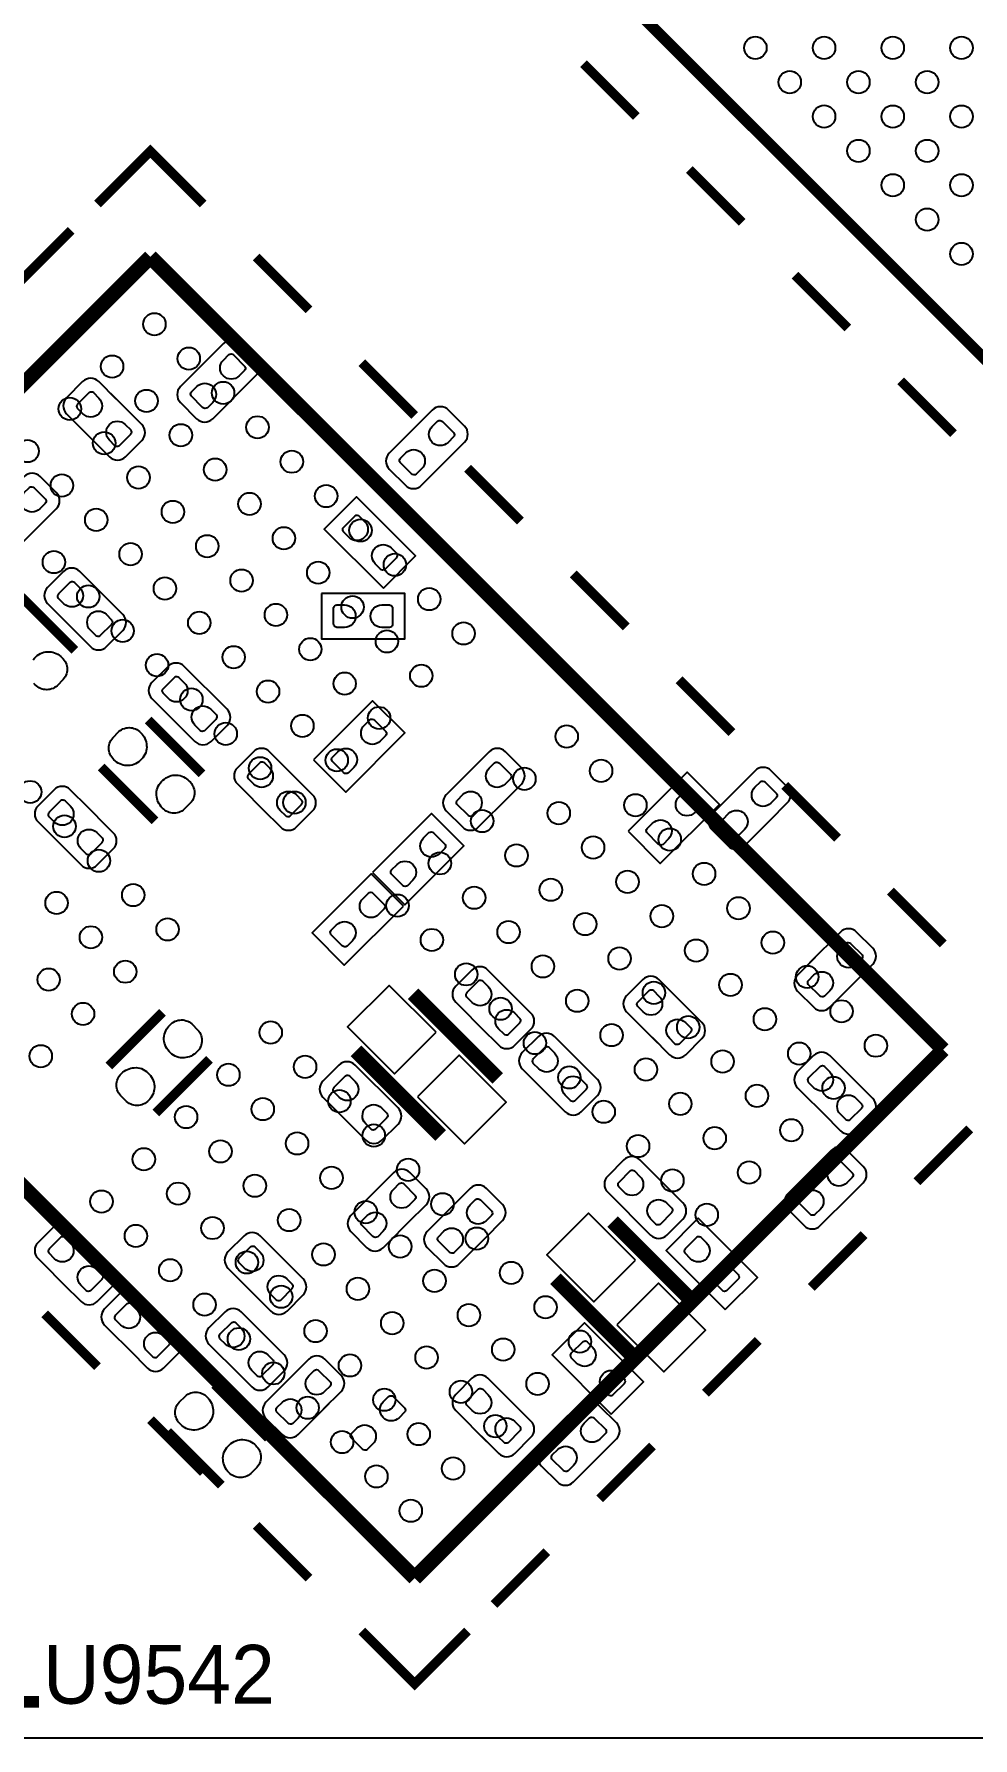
# Model space of a CAD drawing. Extents: x 0 to 69.8, y 0 to 65.
# Drawn here: x 10.96 to 23.52, y 0 to 22.8 of the extents above; entities that cross this region are included whole.
import ezdxf

# ---------------------------------------------------------------- set-up
doc = ezdxf.new("R2010")
doc.units = 0
for name, color, linetype in [('BG_OUTLINE', 254, 'CONTINUOUS'), ('PG_SILKSCREEN_BOTTOM', 12, 'CONTINUOUS'), ('PG_SILKSCREEN_TOP', 254, 'CONTINUOUS'), ('PIN_BOTTOM', 1, 'CONTINUOUS'), ('PIN_TOP', 110, 'CONTINUOUS')]:
    doc.layers.add(name, color=color, linetype=linetype)

msp = doc.modelspace()

# ---------------------------------------------------------------- linework, layer by layer
at = {"layer": 'BG_OUTLINE'}
msp.add_lwpolyline([(2.999994, 0), (51.999998, 0, 0.414213), (54.999992, 2.999994), (54.999992, 62.000003, 0.414213), (51.999998, 64.999997), (2.999994, 64.999997, 0.414213), (0, 62.000003), (0, 2.999994, 0.414212)], format="xyb", close=True, dxfattribs=at)
at = {"layer": 'PG_SILKSCREEN_BOTTOM'}
for points in [[(13.148691, 18.314035), (12.915214, 18.080533, 0.414179), (12.915214, 17.865014), (13.130809, 17.64952, 0.414116), (13.346303, 17.64952), (13.921003, 18.224221, 0.414359), (13.921003, 18.439816), (13.70551, 18.655335, 0.414192), (13.489991, 18.655335), (13.076911, 18.242229)], [(12.055907, 17.913629), (11.822405, 18.147132, 0.414079), (11.606911, 18.147132), (11.391392, 17.931638, 0.414246), (11.391392, 17.716119), (11.966092, 17.141317, 0.414229), (12.181611, 17.141317), (12.397105, 17.356836, 0.41443), (12.397105, 17.572431), (11.983999, 17.985537)], [(15.942691, 17.425035), (15.709214, 17.191533, 0.414212), (15.709214, 16.976014), (15.924708, 16.760419, 0.414195), (16.140303, 16.760419), (16.715003, 17.335221, 0.414142), (16.715003, 17.550714), (16.49951, 17.766233, 0.414482), (16.283889, 17.766233), (15.870911, 17.353128)], [(11.020501, 16.212414), (11.254003, 16.445916, 0.414231), (11.254003, 16.661435), (11.038408, 16.876928, 0.414206), (10.822889, 16.876928), (10.248214, 16.302228, 0.414308), (10.248214, 16.086633), (10.463708, 15.871114, 0.414102), (10.679201, 15.871114), (11.092307, 16.284219)], [(11.478311, 14.834819), (11.711813, 14.601317, 0.41416), (11.927307, 14.601317), (12.1428, 14.816836, 0.414377), (12.1428, 15.032431), (11.5681, 15.607132, 0.414102), (11.352606, 15.607132), (11.137113, 15.391638, 0.414529), (11.137113, 15.176017), (11.550193, 14.763013)], [(12.875311, 13.564819), (13.108813, 13.331317, 0.41416), (13.324307, 13.331317), (13.5398, 13.546836, 0.414377), (13.5398, 13.762431), (12.9651, 14.337132, 0.414102), (12.749606, 14.337132), (12.534113, 14.121638, 0.414529), (12.534113, 13.906017), (12.947193, 13.493013)], [(14.018311, 12.421921), (14.251813, 12.188419, 0.414279), (14.467307, 12.188419), (14.6828, 12.403938, 0.414174), (14.6828, 12.619431), (14.1081, 13.194132, 0.414167), (13.892606, 13.194132), (13.677011, 12.978638, 0.41418), (13.677011, 12.763119), (14.090091, 12.350013)], [(17.243501, 12.529414), (17.477003, 12.762916, 0.414218), (17.477003, 12.978435), (17.26151, 13.19403, 0.414047), (17.045991, 13.19403), (16.471214, 12.619228, 0.414136), (16.471214, 12.403734), (16.686708, 12.188215, 0.414445), (16.902303, 12.188215), (17.315409, 12.601321)], [(20.799501, 12.275414), (21.033003, 12.508916, 0.414232), (21.033003, 12.724435), (20.81751, 12.939928, 0.414199), (20.601991, 12.939928), (20.027214, 12.365228, 0.414122), (20.027214, 12.149734), (20.242708, 11.934215, 0.414478), (20.458303, 11.934215), (20.871409, 12.347321)], [(11.674907, 12.452629), (11.441405, 12.686132, 0.414099), (11.225911, 12.686132), (11.010392, 12.470638, 0.414422), (11.010392, 12.255017), (11.585092, 11.680317, 0.414393), (11.800713, 11.680317), (12.016207, 11.895836, 0.41407), (12.016207, 12.11133), (11.603101, 12.524435)], [(21.403793, 10.440035), (21.17029, 10.206533, 0.414395), (21.17029, 9.991014), (21.385809, 9.77552, 0.414156), (21.601303, 9.77552), (22.176003, 10.350221, 0.414282), (22.176003, 10.565816), (21.96051, 10.781335, 0.414152), (21.744991, 10.781335), (21.331911, 10.368229)], [(16.939311, 9.500819), (17.172813, 9.267317, 0.414174), (17.388307, 9.267317), (17.6038, 9.482836, 0.414161), (17.6038, 9.69833), (17.0291, 10.273132, 0.414088), (16.813606, 10.273132), (16.598113, 10.057638, 0.414562), (16.598113, 9.842017), (17.011193, 9.428937)], [(19.225311, 9.373819), (19.458813, 9.140317, 0.414173), (19.674307, 9.140317), (19.8898, 9.355938, 0.414168), (19.8898, 9.571431), (19.3151, 10.146132, 0.414274), (19.099505, 10.146132), (18.884011, 9.930638, 0.414186), (18.884011, 9.715119), (19.297091, 9.302013)], [(18.151907, 9.150629), (17.918405, 9.384132, 0.414132), (17.702911, 9.384132), (17.487392, 9.168638, 0.414371), (17.487392, 8.953017), (18.062092, 8.378317, 0.414176), (18.277611, 8.378317), (18.493105, 8.593836, 0.41449), (18.493105, 8.809431), (18.079999, 9.222435)], [(21.511311, 8.357819), (21.744813, 8.124317, 0.414141), (21.960307, 8.124317), (22.1758, 8.339836, 0.414358), (22.1758, 8.555431), (21.6011, 9.130132, 0.414121), (21.385606, 9.130132), (21.170113, 8.914638, 0.414364), (21.170113, 8.699119), (21.583091, 8.286013)], [(15.161311, 8.230819), (15.394813, 7.997317, 0.414128), (15.610307, 7.997317), (15.8258, 8.212836, 0.414345), (15.8258, 8.428431), (15.2511, 9.003132, 0.414134), (15.035606, 9.003132), (14.820113, 8.787638, 0.414562), (14.820113, 8.572017), (15.233193, 8.159013)], [(19.294907, 7.499629), (19.061405, 7.733132, 0.41406), (18.845911, 7.733132), (18.630392, 7.517638, 0.414411), (18.630392, 7.302017), (19.205092, 6.727317, 0.414432), (19.420713, 6.727317), (19.636207, 6.942836, 0.414081), (19.636207, 7.15833), (19.223101, 7.571435)], [(21.8154, 7.195414), (22.048902, 7.428814, 0.414541), (22.048902, 7.644435), (21.833408, 7.859928, 0.414185), (21.617889, 7.859928), (21.043214, 7.285228, 0.414366), (21.043214, 7.069633), (21.258708, 6.854114, 0.414123), (21.474201, 6.854114), (21.887307, 7.267219)], [(15.966592, 6.899377), (16.200095, 7.132879, 0.414232), (16.200095, 7.348398), (15.984601, 7.563891, 0.414199), (15.769082, 7.563891), (15.194305, 6.989191, 0.414122), (15.194305, 6.773697), (15.409799, 6.558178, 0.414478), (15.625394, 6.558178), (16.0385, 6.971284)], [(16.989501, 6.687414), (17.222902, 6.920916, 0.414369), (17.222902, 7.136435), (17.007408, 7.351928, 0.414206), (16.791889, 7.351928), (16.217214, 6.777228, 0.41417), (16.217214, 6.561734), (16.432708, 6.346215, 0.414286), (16.648201, 6.346215), (17.061307, 6.759219)], [(11.351311, 6.071819), (11.584813, 5.838419, 0.414331), (11.800307, 5.838419), (12.0158, 6.053938, 0.414226), (12.0158, 6.269431), (11.4411, 6.844132, 0.414115), (11.225606, 6.844132), (11.010113, 6.628638, 0.414313), (11.010113, 6.413119), (11.423091, 6.000013)], [(14.214907, 6.483629), (13.981405, 6.717132, 0.414177), (13.765911, 6.717132), (13.550392, 6.501536, 0.414195), (13.550392, 6.286017), (14.125092, 5.711317, 0.414316), (14.340713, 5.711317), (14.556207, 5.926836, 0.414114), (14.556207, 6.14233), (14.143101, 6.555435)], [(12.240311, 5.182819), (12.473813, 4.949317, 0.414128), (12.689307, 4.949317), (12.9048, 5.164836, 0.414345), (12.9048, 5.380431), (12.3301, 5.955132, 0.414134), (12.114606, 5.955132), (11.899113, 5.739638, 0.414562), (11.899113, 5.524017), (12.312193, 5.111013)], [(13.637311, 4.928819), (13.870813, 4.695317, 0.414095), (14.086307, 4.695317), (14.3018, 4.910938, 0.414128), (14.3018, 5.126431), (13.7271, 5.701132, 0.414351), (13.511505, 5.701132), (13.296011, 5.485638, 0.414226), (13.296011, 5.270119), (13.709091, 4.857013)], [(14.830501, 4.401414), (15.064003, 4.634916, 0.414166), (15.064003, 4.850435), (14.84851, 5.065928, 0.414391), (14.632889, 5.065928), (14.058214, 4.491228, 0.414189), (14.058214, 4.275734), (14.273708, 4.060215, 0.414286), (14.489201, 4.060215), (14.902307, 4.473219)], [(16.939311, 4.039819), (17.172813, 3.806317, 0.414127), (17.388307, 3.806317), (17.603902, 4.021836, 0.414168), (17.603902, 4.237431), (17.0291, 4.812132, 0.414136), (16.813606, 4.812132), (16.598113, 4.596638, 0.41437), (16.598113, 4.381119), (17.011193, 3.968013)], [(17.974793, 4.090035), (17.74129, 3.856533, 0.414317), (17.74129, 3.641014), (17.956809, 3.42552, 0.414116), (18.172303, 3.42552), (18.747003, 4.000221, 0.414359), (18.747003, 4.215816), (18.53151, 4.431335, 0.414192), (18.315991, 4.431335), (17.902911, 4.018229)]]:
    msp.add_lwpolyline(points, format="xyb", dxfattribs=at)
for points in [[(15.629712, 15.382519), (16.060699, 15.813634), (15.270505, 16.603828), (14.839391, 16.172815), (15.629712, 15.382519)], [(14.799996, 15.313127), (14.799996, 14.703527), (15.917596, 14.703527), (15.917596, 15.313127), (14.799996, 15.313127)], [(14.694205, 13.086537), (15.125294, 12.655525), (15.915513, 13.445719), (15.4845, 13.876833), (14.694205, 13.086537)], [(18.903391, 12.130634), (19.334505, 11.699621), (20.124699, 12.489815), (19.693712, 12.920929), (18.903391, 12.130634)], [(15.4845, 11.577828), (15.915589, 11.146815), (16.70591, 11.937035), (16.274796, 12.368124), (15.4845, 11.577828)], [(15.897504, 11.128832), (15.466492, 11.559921), (14.676196, 10.769625), (15.10731, 10.338613), (15.897504, 11.128832)], [(20.201712, 5.730519), (20.632801, 6.161634), (19.842505, 6.951929), (19.411391, 6.520815), (20.201712, 5.730519)], [(18.677712, 4.333519), (19.108801, 4.764634), (18.318505, 5.554929), (17.887391, 5.123815), (18.677712, 4.333519)]]:
    msp.add_lwpolyline(points, dxfattribs=at)
for points, const_width in [([(11.50079, 14.55133), (10.782402, 15.269718)], 0.127), ([(13.20259, 12.90033), (12.484202, 13.618718)], 0.127), ([(11.855602, 12.990119), (12.573991, 12.271731)], 0.127), ([(16.028289, 9.955733), (17.159605, 8.824417)], 0.2), ([(12.675591, 9.707118), (11.957202, 8.98873)], 0.127), ([(12.585802, 8.360131), (13.30419, 9.078519)], 0.127), ([(15.264613, 9.192133), (16.396005, 8.060715)], 0.2), ([(18.695289, 6.907733), (19.826605, 5.776417)], 0.2), ([(17.931613, 6.144031), (19.062903, 5.012715)], 0.2), ([(14.09159, 4.01033), (13.373202, 4.728718)], 0.127), ([(12.744602, 4.100119), (13.462991, 3.381731)], 0.127)]:
    msp.add_lwpolyline(points, dxfattribs=dict(at, const_width=const_width))
at = {"layer": 'PG_SILKSCREEN_TOP'}
for points, const_width in [([(27.499996, 14.622094), (11.236503, 30.885511)], 0.150089), ([(19.014694, 21.693099), (18.307609, 22.400209)], 0.127), ([(11.806199, 20.522616), (12.51331, 21.229726), (13.220395, 20.522616)], 0.127), ([(20.42889, 20.278903), (19.721805, 20.985988)], 0.127), ([(11.452708, 20.169124), (10.745597, 19.462013)], 0.127), ([(5.442204, 12.744425), (12.51331, 19.815531)], 0.199898), ([(12.51331, 19.815531), (23.119994, 9.208719)], 0.199898), ([(13.927506, 19.815531), (14.634591, 19.10842)], 0.127), ([(21.843111, 18.864707), (21.136, 19.571792)], 0.127), ([(15.341702, 18.401335), (16.048812, 17.694224)], 0.127), ([(23.257307, 17.450511), (22.550196, 18.157596)], 0.127), ([(16.755897, 16.987114), (17.463008, 16.279927)], 0.127), ([(18.170093, 15.572918), (18.877407, 14.865629)], 0.127), ([(19.584492, 14.158519), (20.291603, 13.451332)], 0.127), ([(16.04899, 2.137715), (5.442204, 12.744425)], 0.199898), ([(20.998713, 12.744221), (21.705799, 12.037238)], 0.127), ([(22.413011, 11.330026), (23.119994, 10.622915)], 0.127), ([(23.119994, 9.208719), (16.04899, 2.137715)], 0.199898), ([(23.473689, 8.148218), (22.766604, 7.441032)], 0.127), ([(22.059494, 6.733921), (21.352408, 6.026836)], 0.127), ([(11.099292, 5.673217), (11.806403, 4.966132)], 0.127), ([(20.645298, 5.319725), (19.938009, 4.612513)], 0.127), ([(12.513513, 4.259021), (13.220598, 3.551936)], 0.127), ([(19.230899, 3.905326), (18.523814, 3.198216)], 0.127), ([(13.927709, 2.844825), (14.634794, 2.137715)], 0.127), ([(17.816703, 2.49113), (17.109592, 1.78402)], 0.127), ([(16.756101, 1.43063), (16.04899, 0.723519), (15.341905, 1.43063)], 0.127), ([(11.0236, 0.4826), (8.2296, 0.4826), (7.8994, 0.8128)], 0.1524)]:
    msp.add_lwpolyline(points, dxfattribs=dict(at, const_width=const_width))
at = {"layer": 'PIN_BOTTOM'}
for points in [[(13.488899, 18.435472), (13.560755, 18.507304, -0.376089), (13.625068, 18.503062), (13.777747, 18.350408, -0.366021), (13.772998, 18.295061), (13.701166, 18.223205, -0.999197)], [(11.611254, 17.715027), (11.539423, 17.786883, -0.376089), (11.543665, 17.851196), (11.696319, 18.003876, -0.366021), (11.751666, 17.999126), (11.823522, 17.927295, -0.999197)], [(13.347319, 17.869357), (13.275462, 17.797526, -0.376089), (13.21115, 17.801768), (13.05847, 17.954422, -0.366021), (13.06322, 18.009768), (13.135051, 18.081625, -0.999197)], [(12.17737, 17.573447), (12.249201, 17.501591, -0.376089), (12.244959, 17.437278), (12.092305, 17.284598, -0.366021), (12.036958, 17.289348), (11.965102, 17.361179, -0.999197)], [(16.282899, 17.546371), (16.354755, 17.618202, -0.376089), (16.419068, 17.61396), (16.571747, 17.461306, -0.366021), (16.566998, 17.40596), (16.495166, 17.334103, -0.999197)], [(16.141319, 16.980256), (16.069462, 16.908424, -0.376089), (16.00515, 16.912666), (15.85247, 17.06532, -0.366021), (15.85722, 17.120667), (15.929051, 17.192523, -0.999197)], [(10.821899, 16.657091), (10.893755, 16.728923, -0.376089), (10.958068, 16.724681), (11.110747, 16.572027, -0.366021), (11.105998, 16.51668), (11.034166, 16.444824, -0.999197)], [(15.167051, 16.064027), (15.09522, 16.135883, -0.376089), (15.099462, 16.200196), (15.252116, 16.352876, -0.366021), (15.307462, 16.348126), (15.379319, 16.276295, -0.999197)], [(15.733166, 15.922447), (15.804998, 15.850591, -0.376089), (15.800756, 15.786278), (15.648102, 15.633598, -0.366021), (15.592755, 15.638348), (15.520899, 15.710179, -0.999197)], [(11.356848, 15.175027), (11.285017, 15.246883, -0.376089), (11.289259, 15.311196), (11.441913, 15.463876, -0.366021), (11.497259, 15.459126), (11.569116, 15.387295, -0.999197)], [(11.922963, 15.033447), (11.994794, 14.961591, -0.376089), (11.990553, 14.897278), (11.837899, 14.744598, -0.366021), (11.782552, 14.749348), (11.710695, 14.821179, -0.999197)], [(15.108606, 14.858238), (15.007006, 14.858238, -0.376179), (14.964512, 14.906727), (14.964512, 15.122627, -0.366061), (15.007006, 15.158415), (15.108606, 15.158415, -0.999182)], [(15.608986, 15.158415), (15.710586, 15.158415, -0.376179), (15.75308, 15.109927), (15.75308, 14.894027, -0.366061), (15.710586, 14.858238), (15.608986, 14.858238, -0.999182)], [(12.753848, 13.905027), (12.682017, 13.976883, -0.376089), (12.686259, 14.041196), (12.838913, 14.193876, -0.366021), (12.894259, 14.189126), (12.966116, 14.117295, -0.999197)], [(13.319963, 13.763447), (13.391794, 13.691591, -0.376089), (13.387553, 13.627278), (13.234899, 13.474598, -0.366021), (13.179552, 13.479348), (13.107695, 13.551179, -0.999197)], [(15.375687, 13.549173), (15.447543, 13.621004, -0.376089), (15.511856, 13.616762), (15.664536, 13.464108, -0.366021), (15.659786, 13.408762), (15.587955, 13.336905, -0.999197)], [(15.234107, 12.983058), (15.162251, 12.911226, -0.376089), (15.097938, 12.915468), (14.945258, 13.068122, -0.366021), (14.950008, 13.123469), (15.021839, 13.195325, -0.999197)], [(13.896848, 12.762103), (13.825017, 12.83396, -0.376089), (13.829259, 12.898272), (13.981913, 13.050952, -0.366021), (14.037259, 13.046202), (14.109116, 12.974371, -0.999197)], [(17.044899, 12.974193), (17.116755, 13.046024, -0.376089), (17.181068, 13.041782), (17.333747, 12.889128, -0.366021), (17.328998, 12.833782), (17.257166, 12.761925, -0.999197)], [(20.600899, 12.720091), (20.672755, 12.791923, -0.376089), (20.737068, 12.787681), (20.889747, 12.635027, -0.366021), (20.884998, 12.57968), (20.813166, 12.507824, -0.999197)], [(11.230254, 12.254027), (11.158423, 12.325883, -0.376089), (11.162665, 12.390196), (11.315319, 12.542876, -0.366021), (11.370666, 12.538126), (11.442522, 12.466295, -0.999197)], [(14.462963, 12.620523), (14.534794, 12.548667, -0.376089), (14.530553, 12.484354), (14.377899, 12.331675, -0.366021), (14.322552, 12.336424), (14.250695, 12.408256, -0.999197)], [(16.903319, 12.408078), (16.831462, 12.336247, -0.376089), (16.76715, 12.340488), (16.61447, 12.493142, -0.366021), (16.61922, 12.548489), (16.691051, 12.620346, -0.999197)], [(19.584899, 12.593295), (19.656755, 12.665126, -0.376089), (19.721068, 12.660884), (19.873747, 12.50823, -0.366021), (19.868998, 12.452883), (19.797166, 12.381027, -0.999197)], [(20.459319, 12.153976), (20.387462, 12.082145, -0.376089), (20.32315, 12.086387), (20.17047, 12.239041, -0.366021), (20.17522, 12.294387), (20.247051, 12.366244, -0.999197)], [(11.79637, 12.112447), (11.868201, 12.040591, -0.376089), (11.863959, 11.976278), (11.711305, 11.823598, -0.366021), (11.655958, 11.828348), (11.584102, 11.900179, -0.999197)], [(16.165982, 12.040489), (16.237839, 12.11232, -0.376089), (16.302152, 12.108078), (16.454831, 11.955424, -0.366021), (16.450081, 11.900078), (16.37825, 11.828221, -0.999197)], [(19.443319, 12.027179), (19.371462, 11.955348, -0.376089), (19.30715, 11.95959), (19.15447, 12.112244, -0.366021), (19.15922, 12.167591), (19.231051, 12.239447, -0.999197)], [(16.024403, 11.474374), (15.952546, 11.402543, -0.376089), (15.888233, 11.406784), (15.735554, 11.559438, -0.366021), (15.740304, 11.614785), (15.812135, 11.686642, -0.999197)], [(15.357704, 11.232286), (15.42956, 11.304118, -0.376089), (15.493873, 11.299876), (15.646552, 11.147222, -0.366021), (15.641803, 11.091875), (15.569971, 11.020019, -0.999197)], [(15.216124, 10.666171), (15.144267, 10.59434, -0.376089), (15.079955, 10.598582), (14.927275, 10.751236, -0.366021), (14.932025, 10.806582), (15.003856, 10.878439, -0.999197)], [(21.744, 10.561472), (21.815857, 10.633304, -0.376089), (21.88017, 10.629062), (22.032849, 10.476408, -0.366021), (22.028099, 10.421061), (21.956268, 10.349205, -0.999197)], [(16.817848, 9.841027), (16.746017, 9.912883, -0.376089), (16.750259, 9.977196), (16.902913, 10.129876, -0.366021), (16.958259, 10.125126), (17.030116, 10.053295, -0.999197)], [(21.602421, 9.995357), (21.530564, 9.923526, -0.376089), (21.466251, 9.927768), (21.313572, 10.080422, -0.366021), (21.318322, 10.135768), (21.390153, 10.207625, -0.999197)], [(19.103848, 9.714027), (19.032017, 9.785883, -0.376089), (19.036259, 9.850196), (19.188913, 10.002876, -0.366021), (19.244259, 9.998126), (19.316116, 9.926295, -0.999197)], [(17.383963, 9.699447), (17.455794, 9.627591, -0.376089), (17.451553, 9.563278), (17.298899, 9.410598, -0.366021), (17.243552, 9.415348), (17.171695, 9.487179, -0.999197)], [(19.669963, 9.572447), (19.741794, 9.500591, -0.376089), (19.737553, 9.436278), (19.584899, 9.283598, -0.366021), (19.529552, 9.288348), (19.457695, 9.360179, -0.999197)], [(17.707254, 8.952027), (17.635423, 9.023883, -0.376089), (17.639665, 9.088196), (17.792319, 9.240876, -0.366021), (17.847666, 9.236126), (17.919522, 9.164295, -0.999197)], [(21.389848, 8.698027), (21.318017, 8.769883, -0.376089), (21.322259, 8.834196), (21.474913, 8.986876, -0.366021), (21.530259, 8.982126), (21.602116, 8.910295, -0.999197)], [(15.039848, 8.571027), (14.968017, 8.642883, -0.376089), (14.972259, 8.707196), (15.124913, 8.859876, -0.366021), (15.180259, 8.855126), (15.252116, 8.783295, -0.999197)], [(18.27337, 8.810447), (18.345201, 8.738591, -0.376089), (18.340959, 8.674278), (18.188305, 8.521598, -0.366021), (18.132958, 8.526348), (18.061102, 8.598179, -0.999197)], [(15.605963, 8.429447), (15.677794, 8.357591, -0.376089), (15.673553, 8.293278), (15.520899, 8.140598, -0.366021), (15.465552, 8.145348), (15.393695, 8.217179, -0.999197)], [(21.955963, 8.556447), (22.027794, 8.484591, -0.376089), (22.023553, 8.420278), (21.870899, 8.267598, -0.366021), (21.815552, 8.272348), (21.743695, 8.344179, -0.999197)], [(18.850254, 7.301027), (18.778423, 7.372883, -0.376089), (18.782665, 7.437196), (18.935319, 7.589876, -0.366021), (18.990666, 7.585126), (19.062522, 7.513295, -0.999197)], [(21.616797, 7.640091), (21.688654, 7.711923, -0.376089), (21.752966, 7.707681), (21.905646, 7.555027, -0.366021), (21.900896, 7.49968), (21.829065, 7.427824, -0.999197)], [(15.76799, 7.344054), (15.839846, 7.415886, -0.376089), (15.904159, 7.411644), (16.056839, 7.25899, -0.366021), (16.052089, 7.203643), (15.980258, 7.131787, -0.999197)], [(21.475217, 7.073976), (21.403361, 7.002145, -0.376089), (21.339048, 7.006387), (21.186369, 7.159041, -0.366021), (21.191118, 7.214387), (21.26295, 7.286244, -0.999197)], [(16.790797, 7.132091), (16.862654, 7.203923, -0.376089), (16.926966, 7.199681), (17.079646, 7.047027, -0.366021), (17.074896, 6.99168), (17.003065, 6.919824, -0.999197)], [(19.41637, 7.159447), (19.488201, 7.087591, -0.376089), (19.483959, 7.023278), (19.331305, 6.870598, -0.366021), (19.275958, 6.875348), (19.204102, 6.947179, -0.999197)], [(15.62641, 6.777939), (15.554554, 6.706108, -0.376089), (15.490241, 6.71035), (15.337561, 6.863004, -0.366021), (15.342311, 6.91835), (15.414142, 6.990207, -0.999197)], [(11.229848, 6.412103), (11.158017, 6.48396, -0.376089), (11.162259, 6.548272), (11.314913, 6.700952, -0.366021), (11.370259, 6.696202), (11.442116, 6.624371, -0.999197)], [(16.649217, 6.565976), (16.577361, 6.494145, -0.376089), (16.513048, 6.498387), (16.360369, 6.651041, -0.366021), (16.365118, 6.706387), (16.43695, 6.778244, -0.999197)], [(19.739051, 6.412027), (19.66722, 6.483883, -0.376089), (19.671462, 6.548196), (19.824116, 6.700876, -0.366021), (19.879462, 6.696126), (19.951319, 6.624295, -0.999197)], [(13.770254, 6.285027), (13.698423, 6.356883, -0.376089), (13.702665, 6.421196), (13.855319, 6.573876, -0.366021), (13.910666, 6.569126), (13.982522, 6.497295, -0.999197)], [(11.795963, 6.270523), (11.867794, 6.198667, -0.376089), (11.863553, 6.134354), (11.710899, 5.981675, -0.366021), (11.655552, 5.986424), (11.583695, 6.058256, -0.999197)], [(14.33637, 6.143447), (14.408201, 6.071591, -0.376089), (14.403959, 6.007278), (14.251305, 5.854598, -0.366021), (14.195958, 5.859348), (14.124102, 5.931179, -0.999197)], [(20.305166, 6.270447), (20.376998, 6.198591, -0.376089), (20.372756, 6.134278), (20.220102, 5.981598, -0.366021), (20.164755, 5.986348), (20.092899, 6.058179, -0.999197)], [(12.118848, 5.523027), (12.047017, 5.594883, -0.376089), (12.051259, 5.659196), (12.203913, 5.811876, -0.366021), (12.259259, 5.807126), (12.331116, 5.735295, -0.999197)], [(13.515848, 5.269027), (13.444017, 5.340883, -0.376089), (13.448259, 5.405196), (13.600913, 5.557876, -0.366021), (13.656259, 5.553126), (13.728116, 5.481295, -0.999197)], [(12.684963, 5.381447), (12.756794, 5.309591, -0.376089), (12.752553, 5.245278), (12.599899, 5.092598, -0.366021), (12.544552, 5.097348), (12.472695, 5.169179, -0.999197)], [(18.215051, 5.015027), (18.14322, 5.086883, -0.376089), (18.147462, 5.151196), (18.300116, 5.303876, -0.366021), (18.355462, 5.299126), (18.427319, 5.227295, -0.999197)], [(14.081963, 5.127447), (14.153794, 5.055591, -0.376089), (14.149553, 4.991278), (13.996899, 4.838598, -0.366021), (13.941552, 4.843348), (13.869695, 4.915179, -0.999197)], [(14.631899, 4.846091), (14.703755, 4.917923, -0.376089), (14.768068, 4.913681), (14.920747, 4.761027, -0.366021), (14.915998, 4.70568), (14.844166, 4.633824, -0.999197)], [(18.781166, 4.873447), (18.852998, 4.801591, -0.376089), (18.848756, 4.737278), (18.696102, 4.584598, -0.366021), (18.640755, 4.589348), (18.568899, 4.661179, -0.999197)], [(15.627096, 4.497095), (15.698953, 4.568927, -0.376089), (15.763265, 4.564685), (15.915945, 4.412031, -0.366021), (15.911195, 4.356684), (15.839364, 4.284828, -0.999197)], [(16.81795, 4.380027), (16.746118, 4.451883, -0.376089), (16.75036, 4.516196), (16.903014, 4.668876, -0.366021), (16.958361, 4.664126), (17.030217, 4.592295, -0.999197)], [(14.490319, 4.279976), (14.418462, 4.208145, -0.376089), (14.35415, 4.212387), (14.20147, 4.365041, -0.366021), (14.20622, 4.420387), (14.278051, 4.492244, -0.999197)], [(15.485516, 3.93098), (15.41366, 3.859149, -0.376089), (15.349347, 3.863391), (15.196668, 4.016045, -0.366021), (15.201417, 4.071391), (15.273249, 4.143248, -0.999197)], [(17.384065, 4.238447), (17.455896, 4.166591, -0.376089), (17.451654, 4.102278), (17.299, 3.949598, -0.366021), (17.243654, 3.954348), (17.171797, 4.026179, -0.999197)], [(18.315, 4.211472), (18.386857, 4.283304, -0.376089), (18.45117, 4.279062), (18.603849, 4.126408, -0.366021), (18.599099, 4.071061), (18.527268, 3.999205, -0.999197)], [(18.173421, 3.645357), (18.101564, 3.573526, -0.376089), (18.037251, 3.577768), (17.884572, 3.730422, -0.366021), (17.889322, 3.785768), (17.961153, 3.857625, -0.999197)]]:
    msp.add_lwpolyline(points, format="xyb", close=True, dxfattribs=at)
msp.add_lwpolyline([(10.943971, 14.426413), (10.960379, 14.44592), (10.978363, 14.463878), (10.99787, 14.480286), (11.01913, 14.494637), (11.041329, 14.50721), (11.064748, 14.517599), (11.088929, 14.525676), (11.112475, 14.530121), (11.136376, 14.532534), (11.16043, 14.532534), (11.184458, 14.529994), (11.208004, 14.525523), (11.231194, 14.518462), (11.25347, 14.509496), (11.274603, 14.498371), (11.29477, 14.485163), (11.313439, 14.470024), (11.330686, 14.453184), (11.346307, 14.437843), (11.359972, 14.420952), (11.371986, 14.402867), (11.381892, 14.383614), (11.389817, 14.36309), (11.395532, 14.342237), (11.398936, 14.320901), (11.400206, 14.299235), (11.399139, 14.277264), (11.395735, 14.255902), (11.390147, 14.234922), (11.382451, 14.214627), (11.372545, 14.19512), (11.360531, 14.176858), (11.346815, 14.160043), (11.264367, 14.077569), (11.247907, 14.063929), (11.229721, 14.052271), (11.210569, 14.042441), (11.190605, 14.034643), (11.169752, 14.028928), (11.148619, 14.025321), (11.127257, 14.024051), (11.105693, 14.025093), (11.084458, 14.028369), (11.063605, 14.033805), (11.04331, 14.041095), (11.024159, 14.050645), (11.005998, 14.062304), (10.989081, 14.075664), (10.971124, 14.091793), (10.955147, 14.109624)], dxfattribs=at)
for points in [[(12.367336, 13.46581), (12.385294, 13.449681), (12.401271, 13.43185), (12.415977, 13.412902), (12.428982, 13.392404), (12.43965, 13.370839), (12.448642, 13.348564), (12.4555, 13.325577), (12.460402, 13.302031), (12.462916, 13.277977), (12.463653, 13.253949), (12.461799, 13.229895), (12.457836, 13.206171), (12.449785, 13.181965), (12.439371, 13.158572), (12.426747, 13.136296), (12.412447, 13.115061), (12.396038, 13.095554), (12.378055, 13.077596), (12.358548, 13.061188), (12.337288, 13.046837), (12.315088, 13.034264), (12.29167, 13.023875), (12.267489, 13.015798), (12.243943, 13.011353), (12.220042, 13.00894), (12.195988, 13.00894), (12.171959, 13.01148), (12.148414, 13.015951), (12.125223, 13.023012), (12.102948, 13.031978), (12.081815, 13.043103), (12.061647, 13.056311), (12.042978, 13.07145), (12.025732, 13.08829), (12.010111, 13.103631), (11.996445, 13.120522), (11.984431, 13.138607), (11.974525, 13.15786), (11.9666, 13.178384), (11.960885, 13.199237), (11.957482, 13.220573), (11.956212, 13.242239), (11.957279, 13.26421), (11.960682, 13.285572), (11.96627, 13.306552), (11.973966, 13.326847), (11.983872, 13.346354), (11.995887, 13.364616), (12.009603, 13.381431), (12.092051, 13.463905), (12.10851, 13.477545), (12.126697, 13.489203), (12.145848, 13.499033), (12.165813, 13.506831), (12.186666, 13.512546), (12.207799, 13.516153), (12.22916, 13.517423), (12.250725, 13.516381), (12.271959, 13.513105), (12.292813, 13.507669), (12.313107, 13.500379), (12.332259, 13.490829), (12.35042, 13.47917)], [(12.690881, 12.424664), (12.672924, 12.440793), (12.656947, 12.458624), (12.64224, 12.477572), (12.629236, 12.49807), (12.618568, 12.519635), (12.609576, 12.54191), (12.602718, 12.564897), (12.597816, 12.588443), (12.595301, 12.612497), (12.594565, 12.636525), (12.596419, 12.660579), (12.600381, 12.684303), (12.608433, 12.708509), (12.618847, 12.731902), (12.631471, 12.754178), (12.645771, 12.775413), (12.662179, 12.79492), (12.680163, 12.812878), (12.69967, 12.829286), (12.72093, 12.843637), (12.743129, 12.85621), (12.766548, 12.866599), (12.790729, 12.874676), (12.814275, 12.879121), (12.838176, 12.881534), (12.86223, 12.881534), (12.886258, 12.878994), (12.909804, 12.874523), (12.932994, 12.867462), (12.95527, 12.858496), (12.976403, 12.847371), (12.99657, 12.834163), (13.015239, 12.819024), (13.032486, 12.802184), (13.048107, 12.786843), (13.061772, 12.769952), (13.073786, 12.751867), (13.083692, 12.732614), (13.091617, 12.71209), (13.097332, 12.691237), (13.100736, 12.669901), (13.102006, 12.648235), (13.100939, 12.626264), (13.097535, 12.604902), (13.091947, 12.583922), (13.084251, 12.563627), (13.074345, 12.54412), (13.062331, 12.525858), (13.048615, 12.509043), (12.966167, 12.426569), (12.949707, 12.412929), (12.931521, 12.401271), (12.912369, 12.391441), (12.892405, 12.383643), (12.871552, 12.377928), (12.850419, 12.374321), (12.829057, 12.373051), (12.807493, 12.374093), (12.786258, 12.377369), (12.765405, 12.382805), (12.74511, 12.390095), (12.725959, 12.399645), (12.707798, 12.411304)], [(16.336709, 9.440413), (15.708091, 10.069031), (15.151315, 9.512255), (15.779933, 8.883637)], [(13.151282, 9.19541), (13.135153, 9.177452), (13.117322, 9.161475), (13.098374, 9.146769), (13.077876, 9.133764), (13.056311, 9.123096), (13.034035, 9.114104), (13.011048, 9.107246), (12.987503, 9.102344), (12.963449, 9.099829), (12.93942, 9.099093), (12.915367, 9.100947), (12.891643, 9.104909), (12.867437, 9.112961), (12.844043, 9.123375), (12.821768, 9.135999), (12.800533, 9.150299), (12.781026, 9.166708), (12.763068, 9.184691), (12.74666, 9.204198), (12.732309, 9.225458), (12.719736, 9.247657), (12.709347, 9.271076), (12.70127, 9.295257), (12.696825, 9.318803), (12.694412, 9.342704), (12.694412, 9.366758), (12.696952, 9.390786), (12.701422, 9.414332), (12.708484, 9.437522), (12.71745, 9.459798), (12.728575, 9.480931), (12.741783, 9.501099), (12.756921, 9.519768), (12.773762, 9.537014), (12.789103, 9.552635), (12.805994, 9.5663), (12.824079, 9.578315), (12.843332, 9.588221), (12.863855, 9.596145), (12.884709, 9.60186), (12.906045, 9.605264), (12.927711, 9.606534), (12.949682, 9.605467), (12.971043, 9.602064), (12.992024, 9.596476), (13.012318, 9.588779), (13.031826, 9.578873), (13.050088, 9.566859), (13.066903, 9.553143), (13.149377, 9.470695), (13.163017, 9.454236), (13.174675, 9.436049), (13.184505, 9.416898), (13.192303, 9.396933), (13.198018, 9.37608), (13.201625, 9.354947), (13.202895, 9.333586), (13.201853, 9.312021), (13.198577, 9.290787), (13.193141, 9.269933), (13.185851, 9.249639), (13.176301, 9.230487), (13.164642, 9.212326)], [(16.087508, 8.576061), (16.716126, 7.947443), (17.272902, 8.504219), (16.644284, 9.132837)], [(12.110136, 8.871864), (12.126265, 8.889822), (12.144096, 8.905799), (12.163044, 8.920505), (12.183542, 8.93351), (12.205106, 8.944178), (12.227382, 8.95317), (12.250369, 8.960028), (12.273915, 8.96493), (12.297969, 8.967445), (12.321997, 8.968181), (12.346051, 8.966327), (12.369775, 8.962365), (12.393981, 8.954313), (12.417374, 8.943899), (12.43965, 8.931275), (12.460884, 8.916975), (12.480392, 8.900566), (12.498349, 8.882583), (12.514758, 8.863076), (12.529109, 8.841816), (12.541682, 8.819617), (12.55207, 8.796198), (12.560148, 8.772017), (12.564593, 8.748471), (12.567006, 8.72457), (12.567006, 8.700516), (12.564466, 8.676488), (12.559995, 8.652942), (12.552934, 8.629752), (12.543968, 8.607476), (12.532843, 8.586343), (12.519635, 8.566175), (12.504496, 8.547506), (12.487656, 8.53026), (12.472314, 8.514639), (12.455423, 8.500974), (12.437339, 8.488959), (12.418085, 8.479053), (12.397562, 8.471129), (12.376709, 8.465414), (12.355373, 8.46201), (12.333707, 8.46074), (12.311736, 8.461807), (12.290374, 8.46521), (12.269394, 8.470798), (12.249099, 8.478495), (12.229592, 8.488401), (12.211329, 8.500415), (12.194515, 8.514131), (12.112041, 8.596579), (12.098401, 8.613038), (12.086742, 8.631225), (12.076913, 8.650376), (12.069115, 8.670341), (12.0634, 8.691194), (12.059793, 8.712327), (12.058523, 8.733688), (12.059564, 8.755253), (12.062841, 8.776487), (12.068277, 8.797341), (12.075566, 8.817635), (12.085117, 8.836787), (12.096775, 8.854948)], [(19.003709, 6.392413), (18.375091, 7.021031), (17.818315, 6.464255), (18.446933, 5.835637)], [(18.754508, 5.528061), (19.383126, 4.899443), (19.939902, 5.456219), (19.311284, 6.084837)], [(13.256336, 4.57581), (13.274294, 4.559681), (13.290271, 4.54185), (13.304977, 4.522902), (13.317982, 4.502404), (13.32865, 4.480839), (13.337642, 4.458564), (13.3445, 4.435577), (13.349402, 4.412031), (13.351916, 4.387977), (13.352653, 4.363949), (13.350799, 4.339895), (13.346836, 4.316171), (13.338785, 4.291965), (13.328371, 4.268572), (13.315747, 4.246296), (13.301447, 4.225061), (13.285038, 4.205554), (13.267055, 4.187596), (13.247548, 4.171188), (13.226288, 4.156837), (13.204088, 4.144264), (13.18067, 4.133875), (13.156489, 4.125798), (13.132943, 4.121353), (13.109042, 4.11894), (13.084988, 4.11894), (13.060959, 4.12148), (13.037414, 4.125951), (13.014223, 4.133012), (12.991948, 4.141978), (12.970815, 4.153103), (12.950647, 4.166311), (12.931978, 4.18145), (12.914732, 4.19829), (12.899111, 4.213631), (12.885445, 4.230522), (12.873431, 4.248607), (12.863525, 4.26786), (12.8556, 4.288384), (12.849885, 4.309237), (12.846482, 4.330573), (12.845212, 4.352239), (12.846279, 4.37421), (12.849682, 4.395572), (12.85527, 4.416552), (12.862966, 4.436847), (12.872872, 4.456354), (12.884887, 4.474616), (12.898603, 4.491431), (12.981051, 4.573905), (12.99751, 4.587545), (13.015697, 4.599203), (13.034848, 4.609033), (13.054813, 4.616831), (13.075666, 4.622546), (13.096799, 4.626153), (13.11816, 4.627423), (13.139725, 4.626381), (13.160959, 4.623105), (13.181813, 4.617669), (13.202107, 4.610379), (13.221259, 4.600829), (13.23942, 4.58917)], [(13.579881, 3.534664), (13.561924, 3.550793), (13.545947, 3.568624), (13.53124, 3.587572), (13.518236, 3.60807), (13.507568, 3.629635), (13.498576, 3.65191), (13.491718, 3.674897), (13.486816, 3.698443), (13.484301, 3.722497), (13.483565, 3.746525), (13.485419, 3.770579), (13.489381, 3.794303), (13.497433, 3.818509), (13.507847, 3.841902), (13.520471, 3.864178), (13.534771, 3.885413), (13.551179, 3.90492), (13.569163, 3.922878), (13.58867, 3.939286), (13.60993, 3.953637), (13.632129, 3.96621), (13.655548, 3.976599), (13.679729, 3.984676), (13.703275, 3.989121), (13.727176, 3.991534), (13.75123, 3.991534), (13.775258, 3.988994), (13.798804, 3.984523), (13.821994, 3.977462), (13.84427, 3.968496), (13.865403, 3.957371), (13.88557, 3.944163), (13.904239, 3.929024), (13.921486, 3.912184), (13.937107, 3.896843), (13.950772, 3.879952), (13.962786, 3.861867), (13.972692, 3.842614), (13.980617, 3.82209), (13.986332, 3.801237), (13.989736, 3.779901), (13.991006, 3.758235), (13.989939, 3.736264), (13.986535, 3.714902), (13.980947, 3.693922), (13.973251, 3.673627), (13.963345, 3.65412), (13.951331, 3.635858), (13.937615, 3.619043), (13.855167, 3.536569), (13.838707, 3.522929), (13.820521, 3.511271), (13.801369, 3.501441), (13.781405, 3.493643), (13.760552, 3.487928), (13.739419, 3.484321), (13.718057, 3.483051), (13.696493, 3.484093), (13.675258, 3.487369), (13.654405, 3.492805), (13.63411, 3.500095), (13.614959, 3.509645), (13.596798, 3.521304)]]:
    msp.add_lwpolyline(points, close=True, dxfattribs=at)
at = {"layer": 'PIN_TOP'}
for centre in [(20.605699, 22.61235), (21.524798, 22.612375), (22.44405, 22.61235), (23.363301, 22.61235), (21.065236, 22.152813), (21.984437, 22.152762), (22.903663, 22.152737), (21.524874, 21.6932), (22.44405, 21.693124), (23.363276, 21.693124), (21.984513, 21.233562), (22.903663, 21.233511), (22.4441, 20.773949), (23.363301, 20.773898), (22.903739, 20.314336), (23.363352, 19.854723), (12.566345, 18.913907), (12.000611, 18.348147), (13.025984, 18.454268), (12.460224, 17.888534), (13.485597, 17.994681), (11.435055, 17.782616), (12.919837, 17.428921), (13.94521, 17.535042), (10.869295, 17.216857), (11.894693, 17.322978), (13.379475, 16.969283), (14.404823, 17.075429), (11.328933, 16.757218), (12.354306, 16.863365), (13.839063, 16.50967), (14.864461, 16.615816), (11.788546, 16.297605), (12.813919, 16.403752), (14.298701, 16.050057), (15.324023, 16.156254), (12.248159, 15.837992), (13.273532, 15.944139), (11.222787, 15.731871), (14.758264, 15.590495), (15.783611, 15.696641), (12.707772, 15.378379), (13.73317, 15.4845), (11.6824, 15.272233), (15.217877, 15.130882), (16.243249, 15.237003), (13.167411, 14.918741), (14.192707, 15.024964), (12.142013, 14.81262), (15.67749, 14.671269), (16.702862, 14.777415), (13.626948, 14.459204), (14.65232, 14.565351), (12.601651, 14.353007), (14.086561, 13.999591), (15.111959, 14.105712), (16.137103, 14.211656), (13.061213, 13.893444), (14.546199, 13.539953), (15.571572, 13.646099), (13.520801, 13.433831), (18.081879, 13.398398), (15.005812, 13.08034), (13.980439, 12.974193), (18.541467, 12.938785), (10.904728, 12.656083), (17.516119, 12.832639), (14.440052, 12.514605), (19.001105, 12.479147), (11.36429, 12.196521), (16.950563, 12.267108), (17.975732, 12.373026), (19.460718, 12.019559), (11.823903, 11.736934), (17.410176, 11.807495), (18.435345, 11.913413), (16.384803, 11.701348), (19.92028, 11.559997), (12.283542, 11.277295), (17.869814, 11.347856), (18.894958, 11.4538), (11.258144, 11.171174), (15.819069, 11.135589), (16.844416, 11.241735), (20.379893, 11.100359), (12.743129, 10.817682), (18.329427, 10.888243), (19.354521, 10.994238), (11.717782, 10.711536), (16.278657, 10.675976), (17.304055, 10.782097), (20.839506, 10.640746), (18.788964, 10.428707), (19.814134, 10.534599), (11.152022, 10.145776), (12.177395, 10.251923), (16.738295, 10.216337), (17.763668, 10.322484), (21.299145, 10.181133), (19.248603, 9.969068), (20.273747, 10.075012), (11.611635, 9.686163), (17.197908, 9.75675), (18.223205, 9.862947), (21.758732, 9.72152), (14.122146, 9.438665), (19.708216, 9.509455), (20.733385, 9.615373), (17.65747, 9.297187), (18.682843, 9.403309), (22.218371, 9.261881), (11.046079, 9.120632), (14.581759, 8.979078), (20.167829, 9.049842), (21.192998, 9.15576), (13.556386, 8.872931), (18.117083, 8.837549), (19.142456, 8.943696), (15.041397, 8.519439), (20.627442, 8.590229), (21.652611, 8.696147), (12.990627, 8.307172), (14.015999, 8.413318), (18.576696, 8.377936), (19.602069, 8.484083), (15.500985, 8.059826), (21.08708, 8.130591), (13.45024, 7.847559), (14.475638, 7.95368), (19.036335, 7.918323), (20.061682, 8.02447), (12.425096, 7.741615), (13.909878, 7.38792), (14.935251, 7.494067), (15.960547, 7.600264), (19.495922, 7.45871), (20.52132, 7.564831), (11.859336, 7.175856), (12.884709, 7.282002), (14.369491, 6.928307), (15.394788, 7.03453), (16.420186, 7.140651), (19.955561, 6.999072), (12.318949, 6.716268), (13.344322, 6.822389), (14.829028, 6.46877), (15.854426, 6.574892), (16.879799, 6.681038), (12.778588, 6.25663), (13.803935, 6.362776), (15.288666, 6.009132), (16.314039, 6.115279), (17.339412, 6.2214), (13.238175, 5.797017), (14.263497, 5.903214), (15.748279, 5.549519), (16.773652, 5.655666), (17.799025, 5.761812), (13.697737, 5.337454), (14.723135, 5.443601), (17.233265, 5.196053), (18.258663, 5.302174), (14.157376, 4.877841), (15.182723, 4.983988), (16.207892, 5.089906), (17.692903, 4.736414), (14.616989, 4.418228), (15.642361, 4.52435), (16.667505, 4.630293), (15.076602, 3.95859), (16.101974, 4.064737), (17.127144, 4.170655), (15.536215, 3.499002), (16.561587, 3.605124), (15.995853, 3.039364)]:
    msp.add_circle(centre, 0.15, dxfattribs=at)

# ---------------------------------------------------------------- texts
at = {"layer": 'PG_SILKSCREEN_TOP'}
msp.add_text('U9542', height=0.7874, dxfattribs=at).set_placement((11.0744, 0.4572))

doc.saveas('drawing.dxf')
